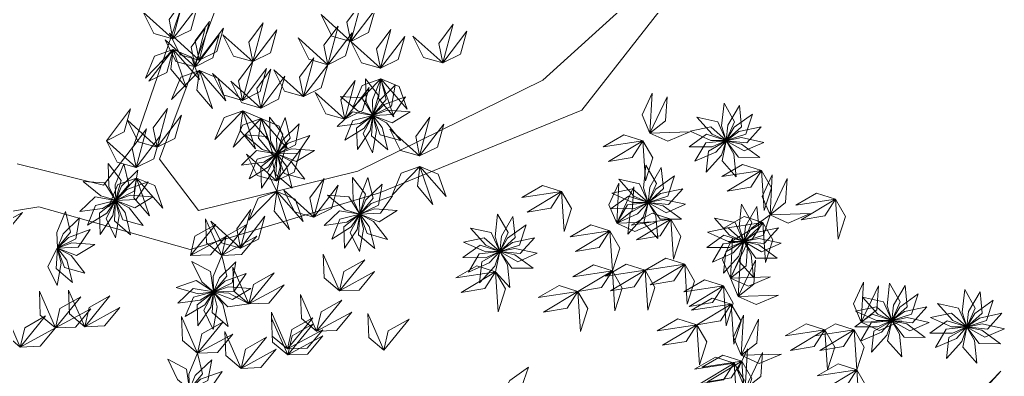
# Model space of a CAD drawing. Header units: inches. Extents: x 15 to 22798, y 21 to 21519.
# Drawn here: x 14838.7 to 14986, y 12499.2 to 12552.5 of the extents above; entities that cross this region are included whole.
import ezdxf

# ---------------------------------------------------------------- set-up
doc = ezdxf.new("R2010")
doc.units = ezdxf.units.IN
doc.header["$MEASUREMENT"] = 0
doc.layers.add('ARREDAMENTO', color=8, linetype='Continuous', lineweight=13)

msp = doc.modelspace()

# ---------------------------------------------------------------- linework, layer by layer
at = {"layer": 'ARREDAMENTO', "linetype": 'Continuous', "lineweight": 0}
for points in [[(14817.08, 12520.56), (14841.56, 12524.52), (14864.15, 12518.16), (14892.49, 12526.65), (14922.75, 12539.02), (14949.06, 12572.65), (14916.93, 12543.51), (14889.26, 12529.86), (14865.42, 12523.97), (14859.59, 12531.68), (14874.27, 12571.07), (14887.7, 12598.2), (14894.73, 12615.64), (14874.86, 12585.26), (14866.55, 12565.24), (14855.71, 12533.6), (14851.22, 12527.78), (14838.31, 12530.96)], [(14980.72, 12386.43), (14940.65, 12409.48), (14925.78, 12421.68), (14934.09, 12438.47), (14946.28, 12456.57), (14964.91, 12474.7), (14978.38, 12492.16), (14985.44, 12499.93), (14962.32, 12475.98), (14939.83, 12456.55), (14923.8, 12433.92), (14918.66, 12426.81), (14893.51, 12428), (14875.44, 12433.74), (14849.62, 12440.08), (14814.16, 12439.95)]]:
    msp.add_lwpolyline(points, dxfattribs=at)
at = {"layer": 'ARREDAMENTO', "lineweight": 0}
for points in [[(14861.59, 12549.67), (14861.01, 12552.58), (14863.14, 12555.47), (14861.59, 12549.67)], [(14861.59, 12549.67), (14864.25, 12550.99), (14865.22, 12554.44), (14861.59, 12549.67)], [(14888.2, 12549.29), (14887.62, 12552.2), (14889.75, 12555.09), (14888.2, 12549.29)], [(14861.59, 12549.67), (14858.74, 12550.48), (14857.14, 12553.69), (14861.59, 12549.67)], [(14888.2, 12549.29), (14885.35, 12550.1), (14883.75, 12553.31), (14888.2, 12549.29)], [(14888.2, 12549.29), (14890.86, 12550.61), (14891.83, 12554.06), (14888.2, 12549.29)], [(14865.51, 12546.49), (14864.93, 12549.4), (14867.05, 12552.29), (14865.51, 12546.49)], [(14873.53, 12546.27), (14872.94, 12549.17), (14875.07, 12552.06), (14873.53, 12546.27)], [(14884.77, 12545.81), (14884.18, 12548.71), (14886.31, 12551.6), (14884.77, 12545.81)], [(14901.95, 12546.07), (14901.37, 12548.98), (14903.49, 12551.87), (14901.95, 12546.07)], [(14865.51, 12546.49), (14862.66, 12547.3), (14861.06, 12550.51), (14865.51, 12546.49)], [(14864.9, 12545.5), (14864.32, 12548.41), (14866.44, 12551.3), (14864.9, 12545.5)], [(14864.9, 12545.5), (14867.56, 12546.82), (14868.53, 12550.28), (14864.9, 12545.5)], [(14865.51, 12546.49), (14868.17, 12547.81), (14869.14, 12551.27), (14865.51, 12546.49)], [(14873.53, 12546.27), (14870.67, 12547.07), (14869.07, 12550.29), (14873.53, 12546.27)], [(14873.53, 12546.27), (14876.18, 12547.59), (14877.16, 12551.04), (14873.53, 12546.27)], [(14884.77, 12545.81), (14887.42, 12547.13), (14888.4, 12550.58), (14884.77, 12545.81)], [(14892.66, 12545.27), (14892.07, 12548.18), (14894.2, 12551.07), (14892.66, 12545.27)], [(14892.66, 12545.27), (14895.31, 12546.59), (14896.29, 12550.04), (14892.66, 12545.27)], [(14901.95, 12546.07), (14899.1, 12546.88), (14897.5, 12550.09), (14901.95, 12546.07)], [(14901.95, 12546.07), (14904.61, 12547.39), (14905.58, 12550.84), (14901.95, 12546.07)], [(14864.9, 12545.5), (14862.05, 12546.31), (14860.45, 12549.52), (14864.9, 12545.5)], [(14884.77, 12545.81), (14881.91, 12546.62), (14880.31, 12549.83), (14884.77, 12545.81)], [(14892.66, 12545.27), (14889.8, 12546.08), (14888.2, 12549.29), (14892.66, 12545.27)], [(14861.65, 12548.1), (14858.85, 12547.11), (14857.47, 12543.79), (14861.65, 12548.1)], [(14858.01, 12543.33), (14860.67, 12544.65), (14861.65, 12548.1), (14858.01, 12543.33)], [(14861.65, 12548.1), (14861.26, 12545.16), (14863.57, 12542.42), (14861.65, 12548.1)], [(14861.65, 12548.1), (14864.38, 12546.96), (14865.59, 12543.58), (14861.65, 12548.1)], [(14871.98, 12540.47), (14871.4, 12543.38), (14873.53, 12546.27), (14871.98, 12540.47)], [(14881.13, 12541.03), (14880.55, 12543.94), (14882.68, 12546.83), (14881.13, 12541.03)], [(14881.13, 12541.03), (14883.79, 12542.36), (14884.77, 12545.81), (14881.13, 12541.03)], [(14865.56, 12544.92), (14862.77, 12543.93), (14861.39, 12540.62), (14865.56, 12544.92)], [(14865.56, 12544.92), (14865.18, 12541.99), (14867.49, 12539.24), (14865.56, 12544.92)], [(14865.56, 12544.92), (14868.3, 12543.78), (14869.51, 12540.4), (14865.56, 12544.92)], [(14871.98, 12540.47), (14869.13, 12541.28), (14867.53, 12544.49), (14871.98, 12540.47)], [(14871.98, 12540.47), (14874.64, 12541.79), (14875.61, 12545.25), (14871.98, 12540.47)], [(14874.72, 12539.33), (14874.13, 12542.24), (14876.26, 12545.13), (14874.72, 12539.33)], [(14874.72, 12539.33), (14877.37, 12540.65), (14878.35, 12544.1), (14874.72, 12539.33)], [(14881.13, 12541.03), (14878.28, 12541.84), (14876.68, 12545.05), (14881.13, 12541.03)], [(14874.72, 12539.33), (14871.87, 12540.14), (14870.27, 12543.35), (14874.72, 12539.33)], [(14887.3, 12537.64), (14886.72, 12540.55), (14888.84, 12543.44), (14887.3, 12537.64)], [(14892.71, 12543.7), (14889.92, 12542.71), (14888.53, 12539.4), (14892.71, 12543.7)], [(14890.38, 12543.72), (14890.5, 12540.32), (14891.5, 12538.24), (14892.33, 12541.21), (14890.38, 12543.72)], [(14892.71, 12543.7), (14891.43, 12540.54), (14891.5, 12538.24), (14893.47, 12540.61), (14892.71, 12543.7)], [(14894.83, 12542.74), (14892.38, 12540.37), (14891.51, 12538.24), (14894.27, 12539.61), (14894.83, 12542.74)], [(14892.71, 12543.7), (14892.32, 12540.77), (14894.63, 12538.02), (14892.71, 12543.7)], [(14892.71, 12543.7), (14895.44, 12542.56), (14896.65, 12539.18), (14892.71, 12543.7)], [(14887.3, 12537.64), (14884.45, 12538.45), (14882.85, 12541.66), (14887.3, 12537.64)], [(14887.3, 12537.64), (14889.95, 12538.97), (14890.93, 12542.42), (14887.3, 12537.64)], [(14932.94, 12535.58), (14931.77, 12538.31), (14933.26, 12541.57), (14932.94, 12535.58)], [(14886.67, 12541.07), (14889.28, 12538.88), (14891.49, 12538.24), (14889.84, 12540.84), (14886.67, 12541.07)], [(14896.37, 12540.99), (14893.17, 12539.83), (14891.51, 12538.23), (14894.59, 12538.36), (14896.37, 12540.99)], [(14932.94, 12535.58), (14935.26, 12537.42), (14935.51, 12541), (14932.94, 12535.58)], [(14944.03, 12540.04), (14943.67, 12536.65), (14944.36, 12534.45), (14945.61, 12537.28), (14944.03, 12540.04)], [(14946.33, 12539.69), (14944.62, 12536.74), (14944.37, 12534.45), (14946.65, 12536.53), (14946.33, 12539.69)], [(14851.64, 12534.44), (14854.29, 12535.76), (14855.27, 12539.21), (14851.64, 12534.44)], [(14859.23, 12533.47), (14858.65, 12536.37), (14860.78, 12539.26), (14859.23, 12533.47)], [(14859.23, 12533.47), (14861.89, 12534.79), (14862.86, 12538.24), (14859.23, 12533.47)], [(14872.04, 12538.9), (14869.24, 12537.91), (14867.86, 12534.6), (14872.04, 12538.9)], [(14872.04, 12538.9), (14871.65, 12535.97), (14873.96, 12533.22), (14872.04, 12538.9)], [(14872.04, 12538.9), (14874.77, 12537.76), (14875.98, 12534.38), (14872.04, 12538.9)], [(14886.15, 12536.54), (14889.53, 12537.02), (14891.49, 12538.23), (14888.45, 12538.75), (14886.15, 12536.54)], [(14887.3, 12534.51), (14890.19, 12536.32), (14891.49, 12538.23), (14888.5, 12537.46), (14887.3, 12534.51)], [(14889.18, 12533.13), (14891.08, 12535.96), (14891.49, 12538.23), (14889.07, 12536.31), (14889.18, 12533.13)], [(14891.45, 12532.63), (14892.04, 12535.98), (14891.49, 12538.22), (14890.06, 12535.49), (14891.45, 12532.63)], [(14893.74, 12533.09), (14892.91, 12536.4), (14891.5, 12538.22), (14891.3, 12535.14), (14893.74, 12533.09)], [(14895.63, 12534.45), (14893.53, 12537.13), (14891.5, 12538.22), (14892.58, 12535.33), (14895.63, 12534.45)], [(14897.08, 12538.77), (14893.68, 12539.01), (14891.51, 12538.23), (14894.37, 12537.09), (14897.08, 12538.77)], [(14948.3, 12538.43), (14945.53, 12536.44), (14944.37, 12534.45), (14947.3, 12535.41), (14948.3, 12538.43)], [(14859.23, 12533.47), (14856.38, 12534.27), (14854.78, 12537.49), (14859.23, 12533.47)], [(14874.77, 12537.76), (14871.98, 12536.77), (14870.6, 12533.46), (14874.77, 12537.76)], [(14874.77, 12537.76), (14874.38, 12534.82), (14876.7, 12532.08), (14874.77, 12537.76)], [(14874.77, 12537.76), (14877.51, 12536.62), (14878.71, 12533.24), (14874.77, 12537.76)], [(14876.05, 12537.95), (14876.17, 12534.54), (14877.18, 12532.46), (14878.01, 12535.43), (14876.05, 12537.95)], [(14878.38, 12537.93), (14877.11, 12534.77), (14877.18, 12532.46), (14879.15, 12534.84), (14878.38, 12537.93)], [(14880.5, 12536.96), (14878.05, 12534.59), (14877.18, 12532.46), (14879.94, 12533.83), (14880.5, 12536.96)], [(14898.5, 12532.15), (14897.91, 12535.06), (14900.04, 12537.95), (14898.5, 12532.15)], [(14898.5, 12532.15), (14901.15, 12533.47), (14902.13, 12536.92), (14898.5, 12532.15)], [(14939.98, 12537.94), (14942.26, 12535.4), (14944.36, 12534.45), (14943.09, 12537.27), (14939.98, 12537.94)], [(14856.09, 12530.42), (14855.51, 12533.33), (14857.63, 12536.22), (14856.09, 12530.42)], [(14856.09, 12530.42), (14858.75, 12531.74), (14859.72, 12535.19), (14856.09, 12530.42)], [(14872.34, 12535.3), (14874.95, 12533.1), (14877.17, 12532.46), (14875.52, 12535.07), (14872.34, 12535.3)], [(14882.05, 12535.22), (14878.85, 12534.05), (14877.18, 12532.45), (14880.26, 12532.58), (14882.05, 12535.22)], [(14898.5, 12532.15), (14895.64, 12532.96), (14894.04, 12536.17), (14898.5, 12532.15)], [(14931.88, 12534.42), (14929.06, 12535.32), (14925.95, 12533.52), (14931.88, 12534.42)], [(14932.94, 12535.58), (14935.63, 12534.35), (14938.93, 12535.76), (14932.94, 12535.58)], [(14938.83, 12533.53), (14942.24, 12533.52), (14944.35, 12534.45), (14941.41, 12535.39), (14938.83, 12533.53)], [(14938.94, 12535.86), (14942.05, 12534.47), (14944.35, 12534.45), (14942.05, 12536.51), (14938.94, 12535.86)], [(14949.58, 12536.49), (14946.24, 12535.79), (14944.37, 12534.44), (14947.44, 12534.14), (14949.58, 12536.49)], [(14856.09, 12530.42), (14853.24, 12531.23), (14851.64, 12534.44), (14856.09, 12530.42)], [(14877.08, 12528.42), (14876.49, 12531.32), (14878.62, 12534.21), (14877.08, 12528.42)], [(14931.88, 12534.42), (14930.28, 12531.93), (14926.74, 12531.34), (14931.88, 12534.42)], [(14931.88, 12534.42), (14933.37, 12531.86), (14932.28, 12528.44), (14931.88, 12534.42)], [(14939.68, 12531.36), (14942.8, 12532.74), (14944.35, 12534.44), (14941.29, 12534.11), (14939.68, 12531.36)], [(14941.34, 12529.72), (14943.63, 12532.25), (14944.35, 12534.44), (14941.69, 12532.89), (14941.34, 12529.72)], [(14945.85, 12529.04), (14945.5, 12532.43), (14944.36, 12534.44), (14943.73, 12531.42), (14945.85, 12529.04)], [(14949.96, 12534.19), (14946.63, 12534.91), (14944.37, 12534.44), (14947.05, 12532.91), (14949.96, 12534.19)], [(14949.37, 12531.93), (14946.62, 12533.94), (14944.37, 12534.44), (14946.19, 12531.95), (14949.37, 12531.93)], [(14871.83, 12530.77), (14875.2, 12531.24), (14877.16, 12532.46), (14874.12, 12532.97), (14871.83, 12530.77)], [(14877.08, 12528.42), (14874.22, 12529.22), (14872.62, 12532.44), (14877.08, 12528.42)], [(14872.98, 12528.74), (14875.87, 12530.54), (14877.16, 12532.45), (14874.18, 12531.68), (14872.98, 12528.74)], [(14874.85, 12527.35), (14876.76, 12530.18), (14877.17, 12532.45), (14874.75, 12530.53), (14874.85, 12527.35)], [(14877.13, 12526.85), (14877.72, 12530.21), (14877.17, 12532.45), (14875.74, 12529.71), (14877.13, 12526.85)], [(14879.41, 12527.32), (14878.59, 12530.62), (14877.17, 12532.44), (14876.98, 12529.37), (14879.41, 12527.32)], [(14877.08, 12528.42), (14879.73, 12529.74), (14880.71, 12533.19), (14877.08, 12528.42)], [(14882.75, 12532.99), (14879.35, 12533.23), (14877.18, 12532.45), (14880.05, 12531.31), (14882.75, 12532.99)], [(14881.31, 12528.67), (14879.21, 12531.36), (14877.18, 12532.45), (14878.25, 12529.55), (14881.31, 12528.67)], [(14851.9, 12531), (14852.02, 12527.6), (14853.02, 12525.52), (14853.85, 12528.49), (14851.9, 12531)], [(14854.23, 12530.98), (14852.95, 12527.82), (14853.03, 12525.52), (14854.99, 12527.89), (14854.23, 12530.98)], [(14932.34, 12530.78), (14931.97, 12527.39), (14932.67, 12525.19), (14933.91, 12528.01), (14932.34, 12530.78)], [(14949.63, 12529.96), (14946.81, 12530.86), (14943.7, 12529.06), (14949.63, 12529.96)], [(14856.35, 12530.02), (14853.9, 12527.65), (14853.03, 12525.51), (14855.79, 12526.89), (14856.35, 12530.02)], [(14898.55, 12530.58), (14895.76, 12529.59), (14894.38, 12526.27), (14898.55, 12530.58)], [(14898.55, 12530.58), (14898.16, 12527.64), (14900.47, 12524.9), (14898.55, 12530.58)], [(14898.55, 12530.58), (14901.28, 12529.44), (14902.49, 12526.06), (14898.55, 12530.58)], [(14934.64, 12530.43), (14932.93, 12527.48), (14932.67, 12525.19), (14934.96, 12527.26), (14934.64, 12530.43)], [(14949.63, 12529.96), (14948.03, 12527.47), (14944.49, 12526.88), (14949.63, 12529.96)], [(14949.63, 12529.96), (14951.12, 12527.39), (14950.03, 12523.97), (14949.63, 12529.96)], [(14950.91, 12523.34), (14949.74, 12526.06), (14951.23, 12529.33), (14950.91, 12523.34)], [(14848.19, 12528.35), (14850.8, 12526.16), (14853.02, 12525.52), (14851.36, 12528.12), (14848.19, 12528.35)], [(14856.14, 12528.85), (14853.35, 12527.86), (14851.97, 12524.55), (14856.14, 12528.85)], [(14857.9, 12528.27), (14854.69, 12527.11), (14853.03, 12525.51), (14856.11, 12525.64), (14857.9, 12528.27)], [(14856.14, 12528.85), (14855.75, 12525.91), (14858.07, 12523.17), (14856.14, 12528.85)], [(14856.14, 12528.85), (14858.88, 12527.71), (14860.09, 12524.33), (14856.14, 12528.85)], [(14882.65, 12522.99), (14882.07, 12525.89), (14884.2, 12528.78), (14882.65, 12522.99)], [(14888.44, 12528.93), (14888.56, 12525.52), (14889.56, 12523.45), (14890.39, 12526.42), (14888.44, 12528.93)], [(14890.77, 12528.91), (14889.49, 12525.75), (14889.57, 12523.45), (14891.53, 12525.82), (14890.77, 12528.91)], [(14892.89, 12527.95), (14890.44, 12525.58), (14889.57, 12523.44), (14892.33, 12524.81), (14892.89, 12527.95)], [(14927.99, 12522.1), (14926.82, 12524.82), (14928.31, 12528.09), (14927.99, 12522.1)], [(14928.29, 12528.68), (14930.56, 12526.14), (14932.66, 12525.19), (14931.4, 12528), (14928.29, 12528.68)], [(14936.6, 12529.17), (14933.84, 12527.18), (14932.68, 12525.18), (14935.6, 12526.15), (14936.6, 12529.17)], [(14950.91, 12523.34), (14953.23, 12525.18), (14953.48, 12528.76), (14950.91, 12523.34)], [(14877.13, 12526.85), (14874.34, 12525.85), (14872.95, 12522.54), (14877.13, 12526.85)], [(14877.13, 12526.85), (14876.74, 12523.91), (14879.05, 12521.17), (14877.13, 12526.85)], [(14877.13, 12526.85), (14879.86, 12525.71), (14881.07, 12522.33), (14877.13, 12526.85)], [(14882.65, 12522.99), (14879.8, 12523.79), (14878.2, 12527.01), (14882.65, 12522.99)], [(14882.65, 12522.99), (14885.31, 12524.31), (14886.29, 12527.76), (14882.65, 12522.99)], [(14919.71, 12526.84), (14916.88, 12527.74), (14913.78, 12525.94), (14919.71, 12526.84)], [(14919.71, 12526.84), (14918.1, 12524.35), (14914.56, 12523.76), (14919.71, 12526.84)], [(14919.71, 12526.84), (14921.19, 12524.27), (14920.1, 12520.86), (14919.71, 12526.84)], [(14927.24, 12526.6), (14930.35, 12525.2), (14932.66, 12525.19), (14930.36, 12527.24), (14927.24, 12526.6)], [(14927.99, 12522.1), (14930.31, 12523.94), (14930.56, 12527.52), (14927.99, 12522.1)], [(14937.89, 12527.23), (14934.55, 12526.53), (14932.68, 12525.18), (14935.74, 12524.87), (14937.89, 12527.23)], [(14960.7, 12525.67), (14957.88, 12526.57), (14954.77, 12524.77), (14960.7, 12525.67)], [(14847.68, 12523.82), (14851.05, 12524.3), (14853.01, 12525.51), (14849.97, 12526.03), (14847.68, 12523.82)], [(14848.83, 12521.79), (14851.72, 12523.6), (14853.01, 12525.51), (14850.02, 12524.74), (14848.83, 12521.79)], [(14850.7, 12520.41), (14852.61, 12523.23), (14853.01, 12525.5), (14850.6, 12523.59), (14850.7, 12520.41)], [(14852.98, 12519.91), (14853.57, 12523.26), (14853.02, 12525.5), (14851.59, 12522.77), (14852.98, 12519.91)], [(14855.26, 12520.37), (14854.43, 12523.68), (14853.02, 12525.5), (14852.83, 12522.42), (14855.26, 12520.37)], [(14857.16, 12521.73), (14855.06, 12524.41), (14853.02, 12525.5), (14854.1, 12522.61), (14857.16, 12521.73)], [(14858.6, 12526.05), (14855.2, 12526.29), (14853.03, 12525.51), (14855.9, 12524.37), (14858.6, 12526.05)], [(14884.73, 12526.28), (14887.34, 12524.09), (14889.56, 12523.45), (14887.9, 12526.05), (14884.73, 12526.28)], [(14894.44, 12526.2), (14891.23, 12525.04), (14889.57, 12523.44), (14892.65, 12523.57), (14894.44, 12526.2)], [(14927.14, 12524.27), (14930.55, 12524.26), (14932.66, 12525.18), (14929.72, 12526.13), (14927.14, 12524.27)], [(14927.99, 12522.1), (14931.1, 12523.48), (14932.66, 12525.18), (14929.59, 12524.85), (14927.99, 12522.1)], [(14929.65, 12520.46), (14931.93, 12522.99), (14932.66, 12525.18), (14929.99, 12523.62), (14929.65, 12520.46)], [(14934.15, 12519.78), (14933.81, 12523.17), (14932.66, 12525.17), (14932.04, 12522.15), (14934.15, 12519.78)], [(14938.27, 12524.93), (14934.93, 12525.64), (14932.67, 12525.18), (14935.35, 12523.65), (14938.27, 12524.93)], [(14937.68, 12522.67), (14934.93, 12524.68), (14932.67, 12525.17), (14934.5, 12522.69), (14937.68, 12522.67)], [(14946.64, 12524.94), (14946.27, 12521.56), (14946.97, 12519.36), (14948.21, 12522.18), (14946.64, 12524.94)], [(14960.7, 12525.67), (14959.1, 12523.17), (14955.56, 12522.58), (14960.7, 12525.67)], [(14960.7, 12525.67), (14962.19, 12523.1), (14961.1, 12519.68), (14960.7, 12525.67)], [(14833.82, 12520.85), (14836.78, 12520.97), (14839.09, 12523.71), (14833.82, 12520.85)], [(14845.52, 12523.85), (14844.24, 12520.69), (14844.31, 12518.38), (14846.28, 12520.76), (14845.52, 12523.85)], [(14871.72, 12518.35), (14871.14, 12521.26), (14873.26, 12524.15), (14871.72, 12518.35)], [(14884.22, 12521.75), (14887.59, 12522.22), (14889.55, 12523.44), (14886.51, 12523.96), (14884.22, 12521.75)], [(14885.36, 12519.72), (14888.26, 12521.53), (14889.55, 12523.44), (14886.56, 12522.67), (14885.36, 12519.72)], [(14887.24, 12518.34), (14889.14, 12521.16), (14889.55, 12523.43), (14887.14, 12521.52), (14887.24, 12518.34)], [(14889.51, 12517.83), (14890.11, 12521.19), (14889.56, 12523.43), (14888.13, 12520.7), (14889.51, 12517.83)], [(14891.8, 12518.3), (14890.97, 12521.61), (14889.56, 12523.43), (14889.37, 12520.35), (14891.8, 12518.3)], [(14893.69, 12519.65), (14891.6, 12522.34), (14889.56, 12523.43), (14890.64, 12520.54), (14893.69, 12519.65)], [(14895.14, 12523.98), (14891.74, 12524.22), (14889.57, 12523.44), (14892.44, 12522.3), (14895.14, 12523.98)], [(14910.15, 12523.45), (14909.79, 12520.06), (14910.49, 12517.86), (14911.73, 12520.69), (14910.15, 12523.45)], [(14936.09, 12522.68), (14933.26, 12523.58), (14930.16, 12521.78), (14936.09, 12522.68)], [(14948.94, 12524.6), (14947.23, 12521.65), (14946.98, 12519.36), (14949.26, 12521.43), (14948.94, 12524.6)], [(14950.91, 12523.34), (14953.6, 12522.11), (14956.9, 12523.52), (14950.91, 12523.34)], [(14847.64, 12522.88), (14845.19, 12520.51), (14844.32, 12518.38), (14847.08, 12519.75), (14847.64, 12522.88)], [(14868.9, 12517.27), (14866.63, 12519.17), (14866.49, 12522.76), (14868.9, 12517.27)], [(14871.72, 12518.35), (14868.87, 12519.16), (14867.27, 12522.37), (14871.72, 12518.35)], [(14871.72, 12518.35), (14874.38, 12519.68), (14875.35, 12523.13), (14871.72, 12518.35)], [(14912.46, 12523.1), (14910.74, 12520.15), (14910.49, 12517.86), (14912.77, 12519.94), (14912.46, 12523.1)], [(14927.99, 12522.1), (14930.68, 12520.87), (14933.98, 12522.28), (14927.99, 12522.1)], [(14936.09, 12522.68), (14934.48, 12520.19), (14930.94, 12519.59), (14936.09, 12522.68)], [(14936.09, 12522.68), (14937.57, 12520.11), (14936.48, 12516.69), (14936.09, 12522.68)], [(14942.59, 12522.85), (14944.86, 12520.31), (14946.96, 12519.36), (14945.7, 12522.17), (14942.59, 12522.85)], [(14949.85, 12522.18), (14947.03, 12523.08), (14943.92, 12521.28), (14949.85, 12522.18)], [(14949.85, 12522.18), (14948.25, 12519.69), (14944.71, 12519.09), (14949.85, 12522.18)], [(14950.91, 12523.34), (14948.14, 12521.34), (14946.98, 12519.35), (14949.91, 12520.32), (14950.91, 12523.34)], [(14949.85, 12522.18), (14951.34, 12519.61), (14950.25, 12516.19), (14949.85, 12522.18)], [(14849.19, 12521.14), (14845.98, 12519.97), (14844.32, 12518.37), (14847.4, 12518.5), (14849.19, 12521.14)], [(14864.23, 12517.24), (14864.89, 12520.13), (14868.01, 12521.89), (14864.23, 12517.24)], [(14868.9, 12517.27), (14869.56, 12520.15), (14872.69, 12521.92), (14868.9, 12517.27)], [(14906.1, 12521.35), (14908.38, 12518.82), (14910.48, 12517.86), (14909.21, 12520.68), (14906.1, 12521.35)], [(14914.42, 12521.85), (14911.66, 12519.85), (14910.49, 12517.86), (14913.42, 12518.82), (14914.42, 12521.85)], [(14926.93, 12520.94), (14924.11, 12521.84), (14921, 12520.04), (14926.93, 12520.94)], [(14926.93, 12520.94), (14925.33, 12518.44), (14921.79, 12517.85), (14926.93, 12520.94)], [(14926.93, 12520.94), (14928.42, 12518.37), (14927.33, 12514.95), (14926.93, 12520.94)], [(14941.55, 12520.76), (14944.66, 12519.37), (14946.96, 12519.36), (14944.66, 12521.41), (14941.55, 12520.76)], [(14952.19, 12521.39), (14948.85, 12520.69), (14946.98, 12519.35), (14950.05, 12519.04), (14952.19, 12521.39)], [(14849.89, 12518.91), (14846.49, 12519.15), (14844.32, 12518.37), (14847.19, 12517.23), (14849.89, 12518.91)], [(14864.23, 12517.24), (14867.19, 12517.35), (14869.5, 12520.1), (14864.23, 12517.24)], [(14868.9, 12517.27), (14871.86, 12517.38), (14874.17, 12520.13), (14868.9, 12517.27)], [(14905.06, 12519.27), (14908.17, 12517.88), (14910.48, 12517.86), (14908.17, 12519.92), (14905.06, 12519.27)], [(14915.7, 12519.9), (14912.37, 12519.2), (14910.49, 12517.85), (14913.56, 12517.55), (14915.7, 12519.9)], [(14941.44, 12518.44), (14944.85, 12518.43), (14946.96, 12519.35), (14944.02, 12520.29), (14941.44, 12518.44)], [(14942.29, 12516.27), (14945.41, 12517.64), (14946.96, 12519.35), (14943.89, 12519.01), (14942.29, 12516.27)], [(14944.99, 12513.87), (14943.82, 12516.59), (14945.31, 12519.86), (14944.99, 12513.87)], [(14943.95, 12514.63), (14946.23, 12517.16), (14946.96, 12519.34), (14944.3, 12517.79), (14943.95, 12514.63)], [(14944.99, 12513.87), (14947.32, 12515.7), (14947.57, 12519.28), (14944.99, 12513.87)], [(14948.46, 12513.95), (14948.11, 12517.34), (14946.97, 12519.34), (14946.34, 12516.32), (14948.46, 12513.95)], [(14951.98, 12516.84), (14949.23, 12518.85), (14946.97, 12519.34), (14948.8, 12516.85), (14951.98, 12516.84)], [(14952.57, 12519.09), (14949.24, 12519.81), (14946.98, 12519.34), (14949.65, 12517.81), (14952.57, 12519.09)], [(14844.26, 12512.77), (14844.86, 12516.13), (14844.3, 12518.37), (14842.88, 12515.63), (14844.26, 12512.77)], [(14846.55, 12513.23), (14845.72, 12516.54), (14844.31, 12518.36), (14844.11, 12515.29), (14846.55, 12513.23)], [(14848.44, 12514.59), (14846.35, 12517.27), (14844.31, 12518.36), (14845.39, 12515.47), (14848.44, 12514.59)], [(14904.95, 12516.94), (14908.36, 12516.93), (14910.47, 12517.86), (14907.54, 12518.8), (14904.95, 12516.94)], [(14905.8, 12514.77), (14908.92, 12516.15), (14910.47, 12517.85), (14907.41, 12517.52), (14905.8, 12514.77)], [(14907.46, 12513.14), (14909.75, 12515.66), (14910.47, 12517.85), (14907.81, 12516.3), (14907.46, 12513.14)], [(14911.97, 12512.45), (14911.62, 12515.84), (14910.48, 12517.85), (14909.85, 12514.83), (14911.97, 12512.45)], [(14916.08, 12517.6), (14912.75, 12518.32), (14910.49, 12517.85), (14913.17, 12516.32), (14916.08, 12517.6)], [(14915.49, 12515.34), (14912.74, 12517.36), (14910.49, 12517.85), (14912.31, 12515.36), (14915.49, 12515.34)], [(14864.43, 12516.37), (14865.91, 12513.3), (14867.66, 12511.81), (14867.22, 12514.86), (14864.43, 12516.37)], [(14868.9, 12517.27), (14867.61, 12514.11), (14867.67, 12511.8), (14869.65, 12514.17), (14868.9, 12517.27)], [(14871.01, 12516.29), (14868.55, 12513.93), (14867.67, 12511.8), (14870.44, 12513.16), (14871.01, 12516.29)], [(14886.5, 12511.98), (14884.23, 12513.89), (14884.09, 12517.47), (14886.5, 12511.98)], [(14886.5, 12511.98), (14887.16, 12514.87), (14890.29, 12516.63), (14886.5, 12511.98)], [(14938.15, 12515.95), (14935.32, 12516.85), (14932.22, 12515.06), (14938.15, 12515.95)], [(14946.16, 12511.14), (14944.99, 12513.87), (14946.48, 12517.13), (14946.16, 12511.14)], [(14946.16, 12511.14), (14948.49, 12512.98), (14948.74, 12516.56), (14946.16, 12511.14)], [(14872.97, 12510), (14870.7, 12511.91), (14870.56, 12515.49), (14872.97, 12510)], [(14872.97, 12510), (14873.63, 12512.89), (14876.76, 12514.65), (14872.97, 12510)], [(14886.5, 12511.98), (14889.46, 12512.09), (14891.77, 12514.84), (14886.5, 12511.98)], [(14909.85, 12514.83), (14907.03, 12515.73), (14903.92, 12513.93), (14909.85, 12514.83)], [(14909.85, 12514.83), (14908.25, 12512.33), (14904.71, 12511.74), (14909.85, 12514.83)], [(14909.85, 12514.83), (14911.34, 12512.26), (14910.25, 12508.84), (14909.85, 12514.83)], [(14927.33, 12514.95), (14924.5, 12515.85), (14921.4, 12514.06), (14927.33, 12514.95)], [(14927.33, 12514.95), (14925.72, 12512.46), (14922.18, 12511.87), (14927.33, 12514.95)], [(14932.22, 12515.06), (14929.39, 12515.96), (14926.29, 12514.16), (14932.22, 12515.06)], [(14932.22, 12515.06), (14930.61, 12512.56), (14927.07, 12511.97), (14932.22, 12515.06)], [(14927.33, 12514.95), (14928.81, 12512.39), (14927.72, 12508.97), (14927.33, 12514.95)], [(14932.22, 12515.06), (14933.7, 12512.49), (14932.61, 12509.07), (14932.22, 12515.06)], [(14938.15, 12515.95), (14936.54, 12513.46), (14933, 12512.87), (14938.15, 12515.95)], [(14938.15, 12515.95), (14939.63, 12513.39), (14938.54, 12509.97), (14938.15, 12515.95)], [(14862.1, 12512.45), (14865.37, 12511.5), (14867.65, 12511.8), (14865.09, 12513.52), (14862.1, 12512.45)], [(14872.55, 12514.54), (14869.34, 12513.39), (14867.67, 12511.8), (14870.75, 12511.91), (14872.55, 12514.54)], [(14943.94, 12512.71), (14941.11, 12513.61), (14938.01, 12511.81), (14943.94, 12512.71)], [(14944.99, 12513.87), (14947.69, 12512.64), (14950.99, 12514.05), (14944.99, 12513.87)], [(14964.56, 12507.28), (14963.4, 12510.01), (14964.89, 12513.27), (14964.56, 12507.28)], [(14968.8, 12513.1), (14968.44, 12509.71), (14969.14, 12507.51), (14970.38, 12510.34), (14968.8, 12513.1)], [(14844.03, 12506.42), (14841.76, 12508.33), (14841.63, 12511.92), (14844.03, 12506.42)], [(14848.4, 12506.59), (14846.13, 12508.5), (14845.99, 12512.09), (14848.4, 12506.59)], [(14862.31, 12510.13), (14865.69, 12510.59), (14867.65, 12511.8), (14864.61, 12512.33), (14862.31, 12510.13)], [(14863.45, 12508.1), (14866.35, 12509.89), (14867.65, 12511.8), (14864.66, 12511.04), (14863.45, 12508.1)], [(14865.32, 12506.71), (14867.24, 12509.52), (14867.65, 12511.79), (14865.23, 12509.89), (14865.32, 12506.71)], [(14867.59, 12506.19), (14868.2, 12509.55), (14867.66, 12511.79), (14866.22, 12509.06), (14867.59, 12506.19)], [(14869.88, 12506.65), (14869.07, 12509.96), (14867.66, 12511.79), (14867.45, 12508.71), (14869.88, 12506.65)], [(14873.24, 12512.31), (14869.84, 12512.57), (14867.67, 12511.79), (14870.53, 12510.65), (14873.24, 12512.31)], [(14872.97, 12510), (14869.97, 12511.61), (14867.67, 12511.79), (14869.82, 12509.58), (14872.97, 12510)], [(14872.97, 12510), (14875.93, 12510.11), (14878.24, 12512.86), (14872.97, 12510)], [(14922.18, 12511.87), (14919.36, 12512.77), (14916.25, 12510.97), (14922.18, 12511.87)], [(14922.18, 12511.87), (14920.58, 12509.38), (14917.04, 12508.78), (14922.18, 12511.87)], [(14922.18, 12511.87), (14923.67, 12509.3), (14922.58, 12505.88), (14922.18, 12511.87)], [(14943.94, 12512.71), (14942.33, 12510.21), (14938.8, 12509.62), (14943.94, 12512.71)], [(14943.94, 12512.71), (14945.42, 12510.14), (14944.33, 12506.72), (14943.94, 12512.71)], [(14964.56, 12507.28), (14966.89, 12509.12), (14967.14, 12512.7), (14964.56, 12507.28)], [(14971.11, 12512.75), (14969.4, 12509.81), (14969.14, 12507.51), (14971.42, 12509.59), (14971.11, 12512.75)], [(14980.03, 12512.15), (14979.66, 12508.77), (14980.36, 12506.57), (14981.6, 12509.39), (14980.03, 12512.15)], [(14982.33, 12511.8), (14980.62, 12508.86), (14980.36, 12506.57), (14982.65, 12508.64), (14982.33, 12511.8)], [(14844.03, 12506.42), (14844.69, 12509.31), (14847.82, 12511.07), (14844.03, 12506.42)], [(14848.4, 12506.59), (14849.06, 12509.48), (14852.18, 12511.24), (14848.4, 12506.59)], [(14883.09, 12505.91), (14880.82, 12507.82), (14880.68, 12511.4), (14883.09, 12505.91)], [(14883.09, 12505.91), (14883.75, 12508.8), (14886.88, 12510.56), (14883.09, 12505.91)], [(14945.11, 12509.98), (14942.28, 12510.88), (14939.18, 12509.09), (14945.11, 12509.98)], [(14946.16, 12511.14), (14948.86, 12509.91), (14952.16, 12511.33), (14946.16, 12511.14)], [(14964.75, 12511.01), (14967.03, 12508.47), (14969.13, 12507.51), (14967.86, 12510.33), (14964.75, 12511.01)], [(14973.07, 12511.5), (14970.31, 12509.5), (14969.14, 12507.51), (14972.07, 12508.48), (14973.07, 12511.5)], [(14984.29, 12510.55), (14981.53, 12508.55), (14980.36, 12506.56), (14983.29, 12507.53), (14984.29, 12510.55)], [(14838.76, 12503.56), (14836.49, 12505.47), (14836.35, 12509.06), (14838.76, 12503.56)], [(14844.03, 12506.42), (14847, 12506.54), (14849.31, 12509.28), (14844.03, 12506.42)], [(14848.4, 12506.59), (14851.36, 12506.71), (14853.67, 12509.45), (14848.4, 12506.59)], [(14878.73, 12503.27), (14876.46, 12505.17), (14876.32, 12508.76), (14878.73, 12503.27)], [(14883.09, 12505.91), (14886.05, 12506.02), (14888.36, 12508.77), (14883.09, 12505.91)], [(14945.11, 12509.98), (14943.5, 12507.49), (14939.96, 12506.9), (14945.11, 12509.98)], [(14945.11, 12509.98), (14946.59, 12507.42), (14945.5, 12504), (14945.11, 12509.98)], [(14963.71, 12508.92), (14966.82, 12507.53), (14969.13, 12507.51), (14966.83, 12509.57), (14963.71, 12508.92)], [(14974.35, 12509.55), (14971.02, 12508.85), (14969.14, 12507.51), (14972.21, 12507.2), (14974.35, 12509.55)], [(14975.98, 12510.06), (14978.25, 12507.52), (14980.35, 12506.57), (14979.09, 12509.38), (14975.98, 12510.06)], [(14838.76, 12503.56), (14839.42, 12506.45), (14842.55, 12508.21), (14838.76, 12503.56)], [(14865.28, 12502.64), (14863.01, 12504.55), (14862.88, 12508.13), (14865.28, 12502.64)], [(14865.28, 12502.64), (14865.94, 12505.53), (14869.07, 12507.29), (14865.28, 12502.64)], [(14878.77, 12502.37), (14876.5, 12504.27), (14876.36, 12507.86), (14878.77, 12502.37)], [(14878.73, 12503.27), (14879.39, 12506.16), (14882.52, 12507.92), (14878.73, 12503.27)], [(14893.15, 12503.07), (14890.88, 12504.98), (14890.74, 12508.57), (14893.15, 12503.07)], [(14893.15, 12503.07), (14893.81, 12505.96), (14896.94, 12507.72), (14893.15, 12503.07)], [(14939.96, 12506.9), (14937.14, 12507.8), (14934.03, 12506), (14939.96, 12506.9)], [(14946.61, 12502.32), (14945.44, 12505.04), (14946.93, 12508.3), (14946.61, 12502.32)], [(14946.61, 12502.32), (14948.94, 12504.15), (14949.19, 12507.73), (14946.61, 12502.32)], [(14963.6, 12506.59), (14967.01, 12506.58), (14969.13, 12507.51), (14966.19, 12508.45), (14963.6, 12506.59)], [(14964.45, 12504.42), (14967.57, 12505.8), (14969.13, 12507.51), (14966.06, 12507.17), (14964.45, 12504.42)], [(14964.56, 12507.28), (14967.26, 12506.05), (14970.56, 12507.47), (14964.56, 12507.28)], [(14966.11, 12502.79), (14968.4, 12505.31), (14969.13, 12507.5), (14966.46, 12505.95), (14966.11, 12502.79)], [(14970.62, 12502.1), (14970.27, 12505.49), (14969.13, 12507.5), (14968.5, 12504.48), (14970.62, 12502.1)], [(14974.73, 12507.25), (14971.4, 12507.97), (14969.14, 12507.5), (14971.82, 12505.97), (14974.73, 12507.25)], [(14974.14, 12505), (14971.39, 12507.01), (14969.14, 12507.5), (14970.96, 12505.01), (14974.14, 12505)], [(14974.83, 12505.65), (14978.23, 12505.64), (14980.35, 12506.56), (14977.41, 12507.5), (14974.83, 12505.65)], [(14974.93, 12507.97), (14978.04, 12506.58), (14980.35, 12506.57), (14978.05, 12508.62), (14974.93, 12507.97)], [(14985.58, 12508.6), (14982.24, 12507.9), (14980.37, 12506.56), (14983.43, 12506.25), (14985.58, 12508.6)], [(14838.76, 12503.56), (14841.72, 12503.68), (14844.03, 12506.42), (14838.76, 12503.56)], [(14871.79, 12500.36), (14869.52, 12502.27), (14869.38, 12505.86), (14871.79, 12500.36)], [(14878.73, 12503.27), (14881.69, 12503.38), (14884, 12506.13), (14878.73, 12503.27)], [(14878.77, 12502.37), (14879.43, 12505.25), (14882.56, 12507.02), (14878.77, 12502.37)], [(14939.96, 12506.9), (14938.36, 12504.4), (14934.82, 12503.81), (14939.96, 12506.9)], [(14939.96, 12506.9), (14941.45, 12504.33), (14940.36, 12500.91), (14939.96, 12506.9)], [(14959.13, 12506.13), (14956.31, 12507.03), (14953.2, 12505.23), (14959.13, 12506.13)], [(14959.13, 12506.13), (14957.53, 12503.63), (14953.99, 12503.04), (14959.13, 12506.13)], [(14963.51, 12506.12), (14960.69, 12507.02), (14957.58, 12505.23), (14963.51, 12506.12)], [(14963.51, 12506.12), (14961.91, 12503.63), (14958.37, 12503.04), (14963.51, 12506.12)], [(14959.13, 12506.13), (14960.62, 12503.56), (14959.53, 12500.14), (14959.13, 12506.13)], [(14963.51, 12506.12), (14965, 12503.56), (14963.91, 12500.14), (14963.51, 12506.12)], [(14975.68, 12503.48), (14978.79, 12504.85), (14980.35, 12506.56), (14977.28, 12506.22), (14975.68, 12503.48)], [(14977.33, 12501.84), (14979.62, 12504.37), (14980.35, 12506.55), (14977.68, 12505), (14977.33, 12501.84)], [(14981.84, 12501.15), (14981.5, 12504.55), (14980.35, 12506.55), (14979.73, 12503.53), (14981.84, 12501.15)], [(14985.96, 12506.3), (14982.62, 12507.02), (14980.36, 12506.55), (14983.04, 12505.02), (14985.96, 12506.3)], [(14985.37, 12504.05), (14982.61, 12506.06), (14980.36, 12506.55), (14982.19, 12504.06), (14985.37, 12504.05)], [(14865.28, 12502.64), (14868.25, 12502.75), (14870.56, 12505.5), (14865.28, 12502.64)], [(14871.79, 12500.36), (14872.45, 12503.25), (14875.58, 12505.01), (14871.79, 12500.36)], [(14878.77, 12502.37), (14881.73, 12502.48), (14884.04, 12505.23), (14878.77, 12502.37)], [(14871.79, 12500.36), (14874.75, 12500.48), (14877.06, 12503.22), (14871.79, 12500.36)], [(14947.21, 12497.31), (14946.04, 12500.03), (14947.53, 12503.29), (14947.21, 12497.31)], [(14860.81, 12501.75), (14862.29, 12498.68), (14864.05, 12497.18), (14863.61, 12500.23), (14860.81, 12501.75)], [(14865.28, 12502.64), (14863.99, 12499.48), (14864.05, 12497.18), (14866.03, 12499.55), (14865.28, 12502.64)], [(14867.4, 12501.66), (14864.94, 12499.31), (14864.06, 12497.18), (14866.83, 12498.53), (14867.4, 12501.66)], [(14945.56, 12501.15), (14942.73, 12502.06), (14939.63, 12500.26), (14945.56, 12501.15)], [(14946.68, 12501.44), (14943.86, 12502.34), (14940.75, 12500.54), (14946.68, 12501.44)], [(14946.68, 12501.44), (14945.08, 12498.95), (14941.54, 12498.35), (14946.68, 12501.44)], [(14946.61, 12502.32), (14949.31, 12501.08), (14952.61, 12502.5), (14946.61, 12502.32)], [(14946.68, 12501.44), (14948.17, 12498.87), (14947.08, 12495.45), (14946.68, 12501.44)], [(14947.21, 12497.31), (14949.54, 12499.14), (14949.78, 12502.72), (14947.21, 12497.31)], [(14868.94, 12499.91), (14865.73, 12498.76), (14864.06, 12497.17), (14867.14, 12497.29), (14868.94, 12499.91)], [(14914.76, 12500.56), (14912, 12498.57), (14910.83, 12496.57), (14913.76, 12497.54), (14914.76, 12500.56)], [(14945.56, 12501.15), (14943.95, 12498.66), (14940.41, 12498.07), (14945.56, 12501.15)], [(14945.56, 12501.15), (14947.04, 12498.59), (14945.95, 12495.17), (14945.56, 12501.15)], [(14963.91, 12500.14), (14961.08, 12501.04), (14957.97, 12499.24), (14963.91, 12500.14)], [(14963.91, 12500.14), (14962.3, 12497.65), (14958.76, 12497.05), (14963.91, 12500.14)], [(14963.91, 12500.14), (14965.39, 12497.57), (14964.3, 12494.15), (14963.91, 12500.14)]]:
    msp.add_lwpolyline(points, dxfattribs=at)

doc.saveas('drawing.dxf')
